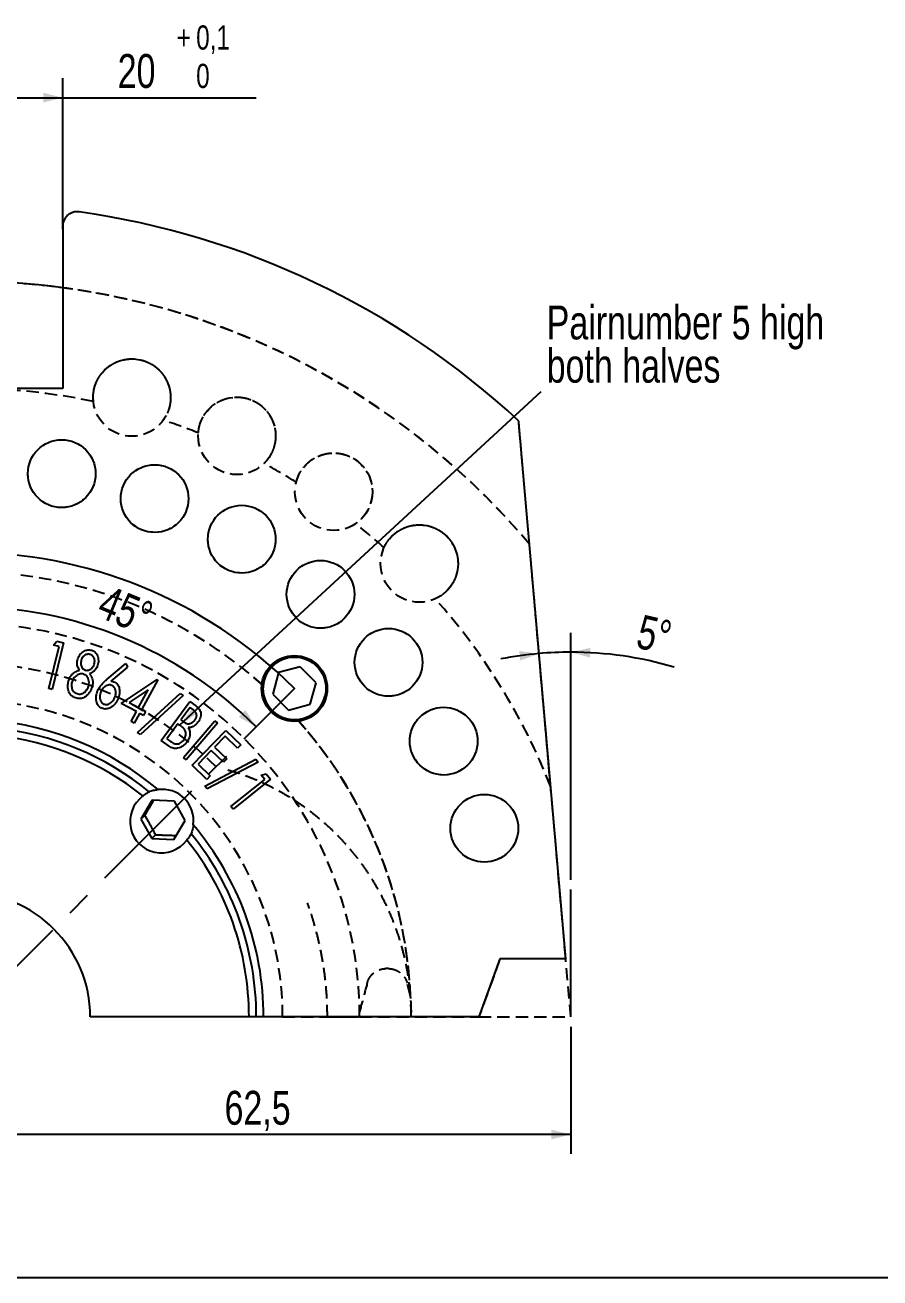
# Model space of a CAD drawing. Header units: millimetres. Extents: x 8 to 871, y 8 to 585.
# Drawn here: x 123.5 to 211.8, y 8 to 137.4 of the extents above; entities that cross this region are included whole.
import ezdxf

# ---------------------------------------------------------------- set-up
doc = ezdxf.new("R2010")
doc.units = ezdxf.units.MM
doc.header["$PDSIZE"] = -1
doc.linetypes.add('CENTERX2', pattern=[20.32, 12.7, -2.54, 2.54, -2.54])
doc.linetypes.add('HIDDEN', pattern=[1.905, 1.27, -0.635])
for name, color, linetype in [('CENTERLINE', 4, 'CENTERX2'), ('DETAIL', 3, 'Continuous'), ('DIMENSIONS', 2, 'Continuous'), ('HIDDEN', 3, 'HIDDEN'), ('TEXT', 2, 'Continuous')]:
    doc.layers.add(name, color=color, linetype=linetype)
doc.layers.add('OUTLINE', color=7, linetype='Continuous', lineweight=25)
doc.styles.add('SLDTEXTSTYLE0', font='TXT', dxfattribs={"width": 0.75})
doc.dimstyles.new('SLDDIMSTYLE18', dxfattribs={"dimtxt": 0.18, "dimasz": 2, "dimexe": 0, "dimexo": 0.0625, "dimgap": 0, "dimtad": 0, "dimtih": 1, "dimtoh": 1, "dimdec": 0, "dimrnd": 1e-09, "dimzin": 0, "dimdsep": 46, "dimtxsty": 'Standard', "dimsah": 1, "dimcen": 0.09, "dimadec": 0, "dimazin": 0, "dimtfac": 2, "dimtdec": 0, "dimtofl": 0, "dimtmove": 0, "dimatfit": 3, "dimfxl": 0, "dimfrac": 2, "dimtolj": 1, "dimtzin": 0, "dimarcsym": 0})
doc.dimstyles.new('SLDDIMSTYLE2', dxfattribs={"dimtxt": 3.5, "dimasz": 2, "dimexe": 0, "dimexo": 0.0625, "dimgap": 0.875, "dimtad": 1, "dimrnd": 1e-09, "dimzin": 12, "dimdsep": 46, "dimtxsty": 'SLDTEXTSTYLE0', "dimsah": 1, "dimcen": 0.09, "dimadec": 0, "dimazin": 3, "dimtfac": 1, "dimtofl": 0, "dimtmove": 0, "dimatfit": 3, "dimfxl": 0, "dimfrac": 2, "dimtolj": 1, "dimtzin": 12, "dimarcsym": 0})
doc.dimstyles.new('SLDDIMSTYLE26', dxfattribs={"dimtxt": 3.5, "dimasz": 2, "dimexe": 0, "dimexo": 0.0625, "dimgap": 0.875, "dimtad": 1, "dimrnd": 1e-09, "dimzin": 12, "dimdsep": 46, "dimtxsty": 'SLDTEXTSTYLE0', "dimsah": 1, "dimcen": 0.09, "dimadec": 0, "dimazin": 3, "dimtol": 1, "dimtp": 0.1, "dimtfac": 1, "dimtdec": 1, "dimtofl": 0, "dimtmove": 0, "dimatfit": 3, "dimfxl": 0, "dimfrac": 2, "dimtolj": 1, "dimarcsym": 0})
doc.dimstyles.new('SLDDIMSTYLE8', dxfattribs={"dimtxt": 3.5, "dimasz": 2, "dimexe": 0, "dimexo": 0.0625, "dimgap": 0.875, "dimtad": 1, "dimdec": 4, "dimzin": 12, "dimdsep": 46, "dimtxsty": 'SLDTEXTSTYLE0', "dimsah": 1, "dimcen": 0.09, "dimazin": 3, "dimtfac": 1, "dimtofl": 0, "dimtmove": 0, "dimatfit": 3, "dimfxl": 0, "dimfrac": 2, "dimtolj": 1, "dimtzin": 12, "dimarcsym": 0})

# ---------------------------------------------------------------- blocks, each defined once
blk = doc.blocks.new('_D_68')
at = {"layer": 'DIMENSIONS'}
blk.add_arc((117.36, 34.96), 42.4, 45, 90, dxfattribs=at)
for points in [[(117.36, 77.36), (119.35, 76.81), (119.37, 77.81)], [(147.34, 64.94), (146.24, 66.68), (145.55, 65.96)]]:
    blk.add_solid(points, dxfattribs=at)
at = {"layer": 'DIMENSIONS', "insert": (132.06, 79.65), "char_height": 3.5, "attachment_point": 1, "rotation": 337.5, "style": 'SLDTEXTSTYLE0'}
blk.add_mtext('45°', dxfattribs=at)
blk = doc.blocks.new('_D_70')
at = {"layer": 'DIMENSIONS'}
for p, q in [((117.36, 33.96), (117.36, 20.82)), ((179.86, 33.96), (179.86, 20.82)), ((179.86, 22.82), (117.36, 22.82))]:
    blk.add_line(p, q, dxfattribs=at)
for points in [[(117.36, 22.82), (119.36, 22.32), (119.36, 23.32)], [(179.86, 22.82), (177.86, 23.32), (177.86, 22.32)]]:
    blk.add_solid(points, dxfattribs=at)
at = {"layer": 'DIMENSIONS', "insert": (144.08, 27.33), "char_height": 3.5, "attachment_point": 1, "style": 'SLDTEXTSTYLE0'}
blk.add_mtext('62,5', dxfattribs=at)
blk = doc.blocks.new('_D_71')
at = {"layer": 'DIMENSIONS'}
blk.add_line((179.86, 49.13), (179.86, 74.65), dxfattribs=at)
for start, end in [(95, 101.0735), (90, 95), (73.5276, 90)]:
    blk.add_arc((179.86, 34.96), 37.69, start, end, dxfattribs=at)
for points in [[(176.57, 72.5), (174.53, 72.77), (174.64, 71.78)], [(179.86, 72.65), (181.85, 72.09), (181.87, 73.09)]]:
    blk.add_solid(points, dxfattribs=at)
at = {"layer": 'DIMENSIONS', "insert": (187.25, 76.57), "char_height": 3.5, "attachment_point": 1, "rotation": 346.9086, "style": 'SLDTEXTSTYLE0'}
blk.add_mtext('5°', dxfattribs=at)
blk = doc.blocks.new('_D_72')
at = {"layer": 'DIMENSIONS'}
for p, q in [((107.36, 116.34), (107.36, 131.94)), ((127.36, 116.34), (127.36, 131.94)), ((107.36, 129.94), (127.36, 129.94)), ((127.36, 129.94), (147.35, 129.94))]:
    blk.add_line(p, q, dxfattribs=at)
for points in [[(107.36, 129.94), (109.36, 129.44), (109.36, 130.44)], [(127.36, 129.94), (125.36, 130.44), (125.36, 129.44)]]:
    blk.add_solid(points, dxfattribs=at)
at = {"layer": 'DIMENSIONS', "attachment_point": 1, "style": 'SLDTEXTSTYLE0'}
for s, insert, char_height in [('0,1', (141.15, 137.41), 2.5), ('+', (139.13, 137.41), 2.5), ('20', (133.04, 134.45), 3.5), ('0', (141.15, 133.44), 2.5)]:
    blk.add_mtext(s, dxfattribs=dict(at, insert=insert, char_height=char_height))
blk = doc.blocks.new('SW_NOTE_0_14')
at = {"layer": 'TEXT', "color": 0, "char_height": 3.5, "attachment_point": 1, "style": 'SLDTEXTSTYLE0'}
for s, insert in [('Pairnumber 5 high', (0.56, 8.9)), ('both halves', (0.56, 4.43))]:
    blk.add_mtext(s, dxfattribs=dict(at, insert=insert))

msp = doc.modelspace()

# ---------------------------------------------------------------- linework, layer by layer
at = {"color": 7, "linetype": 'Continuous', "lineweight": 0}
msp.add_point((151.30031, 68.90222), dxfattribs=at)
at = {"layer": 'CENTERLINE'}
msp.add_line((117.35918, 34.96109), (151.30031, 68.90222), dxfattribs=at)
at = {"layer": 'DETAIL'}
msp.add_arc((151.30031, 68.90222), 3.25, 75, 345, dxfattribs=at)
msp.add_arc((151.30031, 68.90222), 3.25, 75, 345, dxfattribs=at)
at = {"layer": 'HIDDEN'}
for p, q in [((179.33425, 40.96109), (176.06286, 78.35323)), ((172.543, 40.96109), (170.35918, 34.96109)), ((179.33425, 40.96109), (172.543, 40.96109)), ((179.85918, 34.96109), (179.33425, 40.96109)), ((161.00978, 39.96109), (160.75858, 39.96109)), ((163.30908, 37.10739), (162.94163, 38.47873)), ((150.08418, 34.96109), (157.88418, 34.96109)), ((154.70918, 34.96109), (158.0304, 34.96109)), ((158.0304, 34.96109), (170.35918, 34.96109)), ((170.35918, 34.96109), (179.85918, 34.96109))]:
    msp.add_line(p, q, dxfattribs=at)
for centre, radius in [((134.50594, 98.95368), 4), ((145.35764, 95.00398), 4), ((127.25713, 91.09513), 3.5), ((155.35862, 89.22991), 4), ((136.85433, 88.52357), 3.5), ((145.85918, 84.32454), 3.5), ((164.20501, 81.80691), 4), ((153.99808, 78.62562), 3.5), ((161.02372, 71.59998), 3.5), ((151.30031, 68.90222), 3.25), ((166.72263, 63.46109), 3.5), ((170.92166, 54.45624), 3.5)]:
    msp.add_circle(centre, radius, dxfattribs=at)
for radius, start, end in [(76, 39.9913068, 140.0086932), (76, 67.3725973, 112.6274027), (76, 67.3725973, 112.6274027), (76, 39.9913068, 82.4391568), (64.95, 78.3046094, 101.6953906), (64.95, 68.3046094, 71.6953906), (64.95, 58.3046094, 61.6953906), (64.95, 48.3046094, 51.6953906), (46, 48.1240038, 86.8759962), (46, 48.1240038, 86.8759962), (64.95, 21.5408666, 41.6953906), (40.67122, 0, 180), (36.55, 45, 135), (36.55, 45, 135), (32.725, 0, 180), (46, 2.6743156, 41.8759962), (46, 0, 41.8759962)]:
    msp.add_arc((117.35918, 34.96109), radius, start, end, dxfattribs=at)
for points, knots in [([(130.5251, 98.56267), (130.51507, 98.72088), (130.49497, 99.03787), (130.53578, 99.50658), (130.6266, 99.96619), (130.77198, 100.41366), (130.97121, 100.84627), (131.22569, 101.26008), (131.53579, 101.6486), (131.87727, 101.98075), (132.23842, 102.25787), (132.60772, 102.4836), (132.98566, 102.6612), (133.363, 102.7927), (133.73039, 102.88376), (134.0949, 102.93817), (134.45015, 102.95773), (134.79022, 102.94814), (135.13334, 102.90943), (135.47484, 102.83937), (135.80985, 102.74012), (136.17817, 102.59567), (136.56609, 102.39299), (136.96787, 102.11895), (137.33064, 101.7994), (137.65284, 101.43837), (137.92204, 101.05175), (138.13889, 100.64725), (138.30414, 100.23361), (138.41989, 99.81541), (138.48879, 99.39582), (138.5129, 98.98005), (138.49225, 98.52165), (138.40998, 98.02607), (138.24627, 97.5035), (138.03021, 97.03328), (137.84265, 96.75176), (137.75795, 96.62464)], [0, 0, 0, 0, 0.034415761, 0.068955026, 0.103499609, 0.137922404, 0.17254142, 0.20731221, 0.242043525, 0.276608017, 0.304024458, 0.331497684, 0.35888016, 0.380537608, 0.402246981, 0.42387896, 0.441979723, 0.46013098, 0.478219618, 0.496371491, 0.514589062, 0.532742601, 0.558431529, 0.584135647, 0.612132017, 0.640148734, 0.669232862, 0.698425703, 0.727552393, 0.757075212, 0.786702799, 0.816352879, 0.845906701, 0.886183689, 0.926558444, 0.966837339, 1, 1, 1, 1]), ([(141.36938, 95.31018), (141.38697, 95.46773), (141.42223, 95.78339), (141.54381, 96.2379), (141.71306, 96.67475), (141.93393, 97.09019), (142.20525, 97.48162), (142.52772, 97.84496), (142.90058, 98.17372), (143.29455, 98.44153), (143.69833, 98.65172), (144.10123, 98.8099), (144.50425, 98.91917), (144.8987, 98.98315), (145.27632, 99.00904), (145.64474, 98.99931), (145.998, 98.95689), (146.33123, 98.88841), (146.66242, 98.79069), (146.98656, 98.6624), (147.29925, 98.50649), (147.63689, 98.30027), (147.98372, 98.03331), (148.3318, 97.69365), (148.63358, 97.31597), (148.88819, 96.90448), (149.08617, 96.47699), (149.22948, 96.04097), (149.32039, 95.60492), (149.36176, 95.17297), (149.35676, 94.7478), (149.3083, 94.33415), (149.20837, 93.88631), (149.0413, 93.41253), (148.78932, 92.92633), (148.49489, 92.50077), (148.26129, 92.2561), (148.15581, 92.14562)], [0, 0, 0, 0, 0.03441578, 0.068955247, 0.103499589, 0.137922678, 0.172541427, 0.207312429, 0.242043614, 0.276607934, 0.304024436, 0.331497579, 0.358880238, 0.380537642, 0.40224705, 0.423879074, 0.441979814, 0.460131002, 0.47821957, 0.496371538, 0.514588988, 0.532742609, 0.558431524, 0.584135866, 0.612132255, 0.640148589, 0.669232899, 0.698425653, 0.727552239, 0.757075237, 0.786702815, 0.816352827, 0.845906555, 0.886183714, 0.92655845, 0.966837367, 1, 1, 1, 1]), ([(151.48412, 90.22402), (151.52881, 90.37612), (151.61834, 90.68086), (151.81699, 91.10735), (152.05954, 91.50817), (152.34918, 91.87895), (152.68436, 92.21732), (153.06502, 92.51914), (153.48931, 92.77816), (153.9238, 92.97349), (154.35794, 93.11038), (154.78218, 93.19619), (155.19806, 93.23381), (155.59762, 93.22833), (155.97401, 93.18824), (156.33514, 93.1147), (156.67566, 93.01157), (156.99194, 92.88626), (157.30113, 92.73251), (157.59808, 92.5499), (157.87893, 92.34205), (158.17564, 92.08034), (158.47084, 91.7572), (158.75466, 91.36227), (158.98626, 90.93791), (159.16555, 90.48847), (159.28629, 90.03309), (159.35171, 89.57881), (159.36552, 89.1336), (159.33125, 88.70103), (159.25249, 88.28318), (159.13295, 87.88423), (158.95676, 87.46055), (158.70996, 87.02298), (158.37738, 86.58792), (158.01353, 86.21996), (157.74099, 86.01957), (157.61793, 85.92908)], [0, 0, 0, 0, 0.034415805, 0.068955153, 0.10349966, 0.137922649, 0.172541481, 0.207312404, 0.242043524, 0.276607924, 0.304024532, 0.331497585, 0.35888017, 0.380537627, 0.402246989, 0.423878995, 0.441979686, 0.46013107, 0.478219644, 0.496371559, 0.514589013, 0.532742626, 0.558431495, 0.58413577, 0.612132189, 0.640148572, 0.669232836, 0.698425642, 0.727552311, 0.757075299, 0.786702848, 0.816352866, 0.845906584, 0.886183667, 0.926558433, 0.96683732, 1, 1, 1, 1]), ([(160.56199, 83.45872), (160.63241, 83.60075), (160.7735, 83.88532), (161.0432, 84.27083), (161.35166, 84.62344), (161.70129, 84.93829), (162.09013, 85.21332), (162.51742, 85.44445), (162.98024, 85.62586), (163.44205, 85.74277), (163.89337, 85.80219), (164.32606, 85.81302), (164.74216, 85.77787), (165.1347, 85.70308), (165.4984, 85.59825), (165.84128, 85.46311), (166.15872, 85.30242), (166.44843, 85.12409), (166.72622, 84.91899), (166.98695, 84.68758), (167.22745, 84.43412), (167.4742, 84.12487), (167.7088, 83.75538), (167.91974, 83.31716), (168.07413, 82.85903), (168.17265, 82.38528), (168.21247, 81.91586), (168.19801, 81.45712), (168.1343, 81.01628), (168.02545, 80.59622), (167.87532, 80.1984), (167.68832, 79.82627), (167.44124, 79.43962), (167.1222, 79.05156), (166.71913, 78.68086), (166.29691, 78.38167), (165.99372, 78.23164), (165.85681, 78.1639)], [0, 0, 0, 0, 0.034415913, 0.068955261, 0.103499599, 0.137922604, 0.172541459, 0.207312288, 0.242043594, 0.276608021, 0.304024556, 0.331497614, 0.358880202, 0.380537692, 0.402247002, 0.423879006, 0.441979628, 0.460130983, 0.478219748, 0.496371526, 0.514588879, 0.532742536, 0.558431517, 0.584135743, 0.61213214, 0.64014873, 0.669232877, 0.69842569, 0.727552247, 0.757075274, 0.786702837, 0.816352841, 0.845906565, 0.886183675, 0.92655845, 0.966837259, 1, 1, 1, 1]), ([(177.77281, 58.80844), (177.7228, 59.38009), (177.62278, 60.52338), (177.47391, 62.22494), (177.32591, 63.91663), (177.1649, 65.75683), (176.99134, 67.74073), (176.80561, 69.86357), (176.62157, 71.96718), (176.41843, 74.2891), (176.19687, 76.8215), (175.95736, 79.55904), (175.79989, 81.35905), (175.72115, 82.25901)], [0, 0, 0, 0, 0.069771216, 0.139542962, 0.209436785, 0.27933101, 0.369131287, 0.458952997, 0.548779606, 0.638586757, 0.759050107, 0.879530593, 1, 1, 1, 1]), ([(148.06513, 69.21229), (147.98023, 69.28805), (147.81016, 69.43981), (147.58639, 69.63583), (147.3894, 69.80654), (147.22542, 69.94711), (147.09525, 70.05775), (147.00104, 70.13724), (146.94565, 70.18388), (146.92839, 70.19836), (146.94947, 70.1806), (147.00995, 70.1298), (147.10722, 70.04761), (147.24, 69.93464), (147.40741, 69.79103), (147.60616, 69.6186), (147.8251, 69.42658), (147.98755, 69.28155), (148.06513, 69.21229)], [0, 0, 0, 0, 0.062902299, 0.126004401, 0.188905751, 0.251813886, 0.314921539, 0.377828461, 0.440606011, 0.503585392, 0.566362723, 0.628970682, 0.691777958, 0.754387649, 0.817085007, 0.879981814, 0.942680514, 1, 1, 1, 1]), ([(151.61038, 65.66704), (151.49257, 65.65956), (151.25661, 65.64456), (150.89929, 65.67117), (150.54424, 65.73419), (150.19572, 65.83887), (149.85856, 65.98224), (149.54256, 66.16044), (149.25241, 66.37088), (148.99009, 66.60775), (148.75718, 66.86844), (148.55689, 67.1493), (148.3891, 67.44492), (148.25259, 67.75633), (148.15001, 68.08022), (148.08224, 68.41227), (148.04173, 68.79194), (148.05652, 69.05756), (148.06513, 69.21229)], [0, 0, 0, 0, 0.063275729, 0.126735529, 0.189990701, 0.253456791, 0.31713611, 0.380583359, 0.441178734, 0.501978746, 0.562571152, 0.621159697, 0.679933957, 0.738532904, 0.797971862, 0.857588577, 0.91704347, 1, 1, 1, 1]), ([(148.06513, 69.21229), (148.05765, 69.09448), (148.04265, 68.85852), (148.06926, 68.5012), (148.13228, 68.14615), (148.23696, 67.79763), (148.38033, 67.46048), (148.55854, 67.14447), (148.76897, 66.85431), (149.00584, 66.592), (149.26654, 66.35908), (149.54739, 66.1588), (149.84301, 65.991), (150.15442, 65.8545), (150.47831, 65.75192), (150.81036, 65.68415), (151.19003, 65.64364), (151.45565, 65.65843), (151.61038, 65.66704)], [0, 0, 0, 0, 0.063275163, 0.126735329, 0.18999054, 0.253455973, 0.317135639, 0.380583347, 0.441177866, 0.501978845, 0.562571316, 0.621159896, 0.679934191, 0.738533046, 0.797971438, 0.857588538, 0.917043768, 1, 1, 1, 1]), ([(151.61038, 65.66704), (151.68614, 65.58214), (151.83791, 65.41207), (152.03393, 65.1883), (152.20463, 64.99131), (152.3452, 64.82733), (152.45584, 64.69716), (152.53533, 64.60295), (152.58198, 64.54755), (152.59645, 64.5303), (152.5787, 64.55138), (152.52789, 64.61186), (152.44571, 64.70913), (152.33272, 64.84191), (152.18912, 65.00932), (152.0167, 65.20807), (151.82467, 65.42702), (151.67964, 65.58946), (151.61038, 65.66704)], [0, 0, 0, 0, 0.0629014656, 0.1260035761, 0.1889059009, 0.2518131297, 0.3149217559, 0.3778276304, 0.4406062495, 0.5035845884, 0.5663619284, 0.6289709221, 0.691778207, 0.7543870003, 0.8170852067, 0.8799820222, 0.9426799584, 1, 1, 1, 1]), ([(144.42475, 60.4932), (144.7866, 60.3855), (145.51067, 60.16997), (146.57841, 59.78411), (147.62989, 59.35384), (148.67303, 58.87024), (149.70543, 58.33323), (150.72444, 57.74213), (151.71633, 57.10453), (152.74859, 56.37259), (153.81122, 55.53398), (154.89255, 54.57848), (155.92265, 53.56289), (156.897, 52.49196), (157.81124, 51.37054), (158.664, 50.1987), (159.45245, 48.97859), (160.17575, 47.71369), (160.77982, 46.50991), (161.28004, 45.37974), (161.69215, 44.33239), (162.06038, 43.26844), (162.41607, 42.08326), (162.74094, 40.77253), (163.01602, 39.33474), (163.21223, 37.88292), (163.33598, 36.42349), (163.35146, 35.44819), (163.35918, 34.96109)], [0, 0, 0, 0, 0.033575165, 0.067184148, 0.100793562, 0.134369226, 0.169076097, 0.203819378, 0.238563032, 0.273270323, 0.315538351, 0.357934121, 0.400395898, 0.442858879, 0.485257587, 0.527527549, 0.570103458, 0.612711699, 0.655287841, 0.688123475, 0.720988433, 0.75385346, 0.786689219, 0.829287478, 0.871981307, 0.914707473, 0.95740153, 1, 1, 1, 1]), ([(154.70918, 34.96109), (154.70198, 35.49758), (154.68758, 36.57086), (154.57164, 38.17718), (154.38582, 39.78727), (154.12137, 41.3974), (153.77989, 43.00387), (153.40456, 44.42975), (153.02458, 45.67987), (152.77392, 46.39649), (152.64853, 46.75499)], [0, 0, 0, 0, 0.133759248, 0.267590273, 0.401349503, 0.537778616, 0.674283874, 0.810712986, 0.90530577, 1, 1, 1, 1]), ([(158.82673, 38.47873), (158.86087, 38.5848), (158.92916, 38.79699), (159.09397, 39.08501), (159.29838, 39.34038), (159.54278, 39.56057), (159.82198, 39.73858), (160.12517, 39.86696), (160.43998, 39.94619), (160.65238, 39.95612), (160.75858, 39.96109)], [0, 0, 0, 0, 0.123481755, 0.24699889, 0.370239061, 0.493513391, 0.6225603, 0.751630918, 0.875812977, 1, 1, 1, 1]), ([(161.00978, 39.96109), (161.12675, 39.95505), (161.36067, 39.94298), (161.70335, 39.84767), (162.02684, 39.69532), (162.3181, 39.48796), (162.56682, 39.23231), (162.74567, 38.96883), (162.86928, 38.71427), (162.91752, 38.55724), (162.94163, 38.47873)], [0, 0, 0, 0, 0.137794271, 0.275567706, 0.41363969, 0.55166988, 0.68454768, 0.817384547, 0.908695507, 1, 1, 1, 1]), ([(158.82673, 38.47873), (158.66984, 37.89321), (158.35603, 36.72206), (158.04148, 35.54812), (157.88418, 34.96109)], [0, 0, 0, 0, 0.499948145, 1, 1, 1, 1]), ([(163.35918, 34.96109), (163.35869, 35.11876), (163.35771, 35.4341), (163.35028, 35.89755), (163.3395, 36.32852), (163.32813, 36.65822), (163.31909, 36.88312), (163.31312, 37.02021), (163.30955, 37.09754), (163.3092, 37.10482), (163.30908, 37.10739)], [0, 0, 0, 0, 0.185060706, 0.370134166, 0.554947069, 0.718404967, 0.801234547, 0.883685506, 0.958996517, 1, 1, 1, 1])]:
    msp.add_open_spline(points, degree=3, knots=knots, dxfattribs=at)
at = {"layer": 'OUTLINE'}
for p, q in [((127.35918, 115.34143), (127.35918, 99.91109)), ((127.35918, 99.91109), (107.35918, 99.91109)), ((179.33425, 40.96109), (174.86877, 92.00185)), ((126.4198, 73.38164), (126.75033, 73.80332)), ((126.75033, 73.80332), (127.45546, 73.63104)), ((125.921, 68.88345), (126.9837, 73.24442)), ((127.45546, 73.63104), (126.27757, 68.79631)), ((126.9837, 73.24442), (126.4198, 73.38164)), ((131.94893, 69.86008), (133.87301, 71.47667)), ((133.87301, 71.47667), (134.04228, 71.11108)), ((134.04228, 71.11108), (132.31652, 69.64373)), ((149.66732, 70.53521), (149.0696, 68.3045)), ((151.89803, 71.13293), (149.66732, 70.53521)), ((153.53102, 69.49993), (151.89803, 71.13293)), ((126.27757, 68.79631), (125.921, 68.88345)), ((133.41163, 67.35172), (137.10954, 69.83269)), ((136.18707, 68.74896), (134.23795, 67.44687)), ((135.20049, 66.92604), (136.18707, 68.74896)), ((137.17565, 69.79763), (135.52701, 66.74976)), ((137.10954, 69.83269), (137.17565, 69.79763)), ((152.9333, 67.26922), (153.53102, 69.49993)), ((134.97413, 66.50637), (133.41163, 67.35172)), ((134.23795, 67.44687), (135.20049, 66.92604)), ((135.06989, 64.35629), (139.47794, 68.39075)), ((139.80647, 68.18041), (135.39541, 64.14796)), ((137.54418, 63.53818), (140.50892, 67.54359)), ((139.47794, 68.39075), (139.80647, 68.18041)), ((140.50892, 67.54359), (141.09887, 67.10689)), ((149.0696, 68.3045), (150.70259, 66.67151)), ((134.42425, 65.48974), (134.97413, 66.50637)), ((135.30065, 66.33008), (134.75077, 65.31346)), ((135.69628, 66.11574), (135.30065, 66.33008)), ((135.52701, 66.74976), (135.92265, 66.53541)), ((135.92265, 66.53541), (135.69628, 66.11574)), ((140.51093, 66.93562), (139.56141, 65.65257)), ((140.85748, 66.67921), (140.51093, 66.93562)), ((150.70259, 66.67151), (152.9333, 67.26922)), ((134.75077, 65.31346), (134.42425, 65.48974)), ((139.26393, 65.24992), (138.12711, 63.71447)), ((139.4332, 65.12472), (139.26393, 65.24992)), ((139.56141, 65.65257), (139.73268, 65.52536)), ((139.83041, 61.78492), (143.07761, 65.55996)), ((143.35806, 65.31858), (140.11086, 61.54353)), ((143.07761, 65.55996), (143.35806, 65.31858)), ((135.39541, 64.14796), (135.06989, 64.35629)), ((138.3655, 62.93021), (137.54418, 63.53818)), ((138.12711, 63.71447), (138.49771, 63.44003)), ((140.73627, 60.98223), (144.21684, 64.57397)), ((144.14072, 63.95999), (143.05298, 62.83719)), ((145.40374, 62.73603), (144.14072, 63.95999)), ((144.21684, 64.57397), (145.74729, 63.0906)), ((142.71143, 62.48563), (141.34625, 61.07638)), ((143.96343, 61.27269), (142.71143, 62.48563)), ((143.05298, 62.83719), (144.30498, 61.62425)), ((145.74729, 63.0906), (145.40374, 62.73603)), ((140.11086, 61.54353), (139.83041, 61.78492)), ((142.2557, 59.50987), (140.73627, 60.98223)), ((141.34625, 61.07638), (142.59825, 59.86344)), ((142.03851, 58.81396), (147.30093, 61.5864)), ((147.56436, 61.30194), (142.29893, 58.53151)), ((144.30498, 61.62425), (143.96343, 61.27269)), ((147.30093, 61.5864), (147.56436, 61.30194)), ((142.59825, 59.86344), (142.2557, 59.50987)), ((147.86984, 59.96156), (148.38667, 60.09077)), ((148.23443, 59.50583), (147.86984, 59.96156)), ((148.38667, 60.09077), (148.8424, 59.52086)), ((142.29893, 58.53151), (142.03851, 58.81396)), ((144.74585, 56.72038), (148.23443, 59.50583)), ((148.8424, 59.52086), (144.97521, 56.43292)), ((136.61285, 57.34937), (135.442, 55.40536)), ((138.90093, 57.27598), (136.61285, 57.34937)), ((140.01815, 55.2586), (138.90093, 57.27598)), ((135.83074, 55.7941), (135.442, 55.40536)), ((144.97521, 56.43292), (144.74585, 56.72038)), ((135.442, 55.40536), (136.55922, 53.38798)), ((138.8473, 53.3146), (140.01815, 55.2586)), ((136.94796, 53.77672), (136.55922, 53.38798)), ((136.55922, 53.38798), (138.8473, 53.3146)), ((179.85918, 34.96109), (179.85918, 48.13291)), ((172.543, 40.96109), (170.35918, 34.96109)), ((179.33425, 40.96109), (172.543, 40.96109)), ((131.00918, 34.96109), (130.20918, 34.96109)), ((146.60918, 34.96109), (131.00918, 34.96109)), ((147.35918, 34.96109), (146.60918, 34.96109)), ((148.10918, 34.96109), (147.35918, 34.96109)), ((170.35918, 34.96109), (148.10918, 34.96109)), ((832, 8), (8, 8))]:
    msp.add_line(p, q, dxfattribs=at)
for centre, radius in [((127.25713, 91.09513), 3.5), ((136.85433, 88.52357), 3.5), ((145.85918, 84.32454), 3.5), ((153.99808, 78.62562), 3.5), ((161.02372, 71.59998), 3.5), ((151.30031, 68.90222), 3.4), ((151.30031, 68.90222), 3.25), ((166.72263, 63.46109), 3.5), ((170.92166, 54.45624), 3.5)]:
    msp.add_circle(centre, radius, dxfattribs=at)
for radius, start, end in [(84, 47.1648716, 81.9872223), (76, 82.4391568, 97.5608432), (48, 45, 135), (30.75, 49.8013814, 85.1986186), (30, 50.8805451, 84.1194549), (29.25, 51.3194695, 83.6805305), (30.75, 0, 40.1986186), (29.25, 0, 38.6805305), (30, 0, 39.1194549), (12.85, 0, 180)]:
    msp.add_arc((117.35918, 34.96109), radius, start, end, dxfattribs=at)
for start_param, end_param in [(2.22759912, 4.055586187), (4.575523556, 7.990847058)]:
    msp.add_ellipse((137.59696, 55.19887), major_axis=(-2.34111, -2.34111), ratio=0.981627183, start_param=start_param, end_param=end_param, dxfattribs=at)
for points, knots in [([(129.06827, 118.141), (129.06617, 118.14129), (129.00179, 118.15032), (128.87378, 118.15952), (128.68212, 118.14935), (128.48924, 118.11385), (128.25986, 118.03925), (128.04932, 117.92743), (127.86379, 117.7827), (127.71543, 117.63481), (127.56697, 117.43522), (127.44874, 117.18822), (127.37379, 116.92512), (127.3641, 116.74634), (127.35918, 116.65564)], [0, 0, 0, 0, 0.0029143418, 0.0893170355, 0.1757163089, 0.2641803412, 0.3526376715, 0.4932037723, 0.5653168012, 0.6374119152, 0.7372589111, 0.8396309708, 0.9186364357, 1, 1, 1, 1]), ([(127.35918, 116.65564), (127.35918, 116.52221), (127.35918, 116.2525), (127.35918, 115.80878), (127.35918, 115.50106), (127.35918, 115.34143)], [0, 0, 0, 0, 0.320290331, 0.647389755, 1, 1, 1, 1]), ([(174.86877, 92.00185), (174.85583, 92.14965), (174.82997, 92.44525), (174.79111, 92.8895), (174.75233, 93.33265), (174.71605, 93.74728), (174.68261, 94.12969), (174.65177, 94.48198), (174.62167, 94.82615), (174.58857, 95.20442), (174.56012, 95.52967), (174.53654, 95.79926), (174.51752, 96.01652), (174.49854, 96.23355), (174.4826, 96.4158), (174.47205, 96.53632), (174.47071, 96.55161), (174.47003, 96.5594)], [0, 0, 0, 0, 0.073924403, 0.147845621, 0.223031389, 0.298209836, 0.360509861, 0.422802143, 0.486405284, 0.549995753, 0.639900319, 0.685928045, 0.731944532, 0.799448743, 0.868664116, 0.93316695, 1, 1, 1, 1]), ([(128.9231, 71.97317), (128.95555, 72.05474), (129.02047, 72.21793), (129.17351, 72.43367), (129.35347, 72.6263), (129.55641, 72.76541), (129.76433, 72.85442), (129.96668, 72.89969), (130.17558, 72.90303), (130.30882, 72.86672), (130.37542, 72.84857)], [0, 0, 0, 0, 0.1399803319, 0.2800145734, 0.4200452237, 0.5599995849, 0.6699918614, 0.7800036661, 0.8900220353, 1, 1, 1, 1]), ([(130.37542, 72.84857), (130.45551, 72.81359), (130.61571, 72.74361), (130.8029, 72.55515), (130.93897, 72.33106), (131.01981, 72.07651), (131.04948, 71.80818), (131.03506, 71.53339), (130.98526, 71.35782), (130.96036, 71.27004)], [0, 0, 0, 0, 0.1398253851, 0.2796997553, 0.419685347, 0.5597248817, 0.7064809454, 0.8532638184, 1, 1, 1, 1]), ([(129.09437, 70.78727), (129.05107, 70.85186), (128.96446, 70.98103), (128.88236, 71.2013), (128.84321, 71.44549), (128.84762, 71.70864), (128.89794, 71.88499), (128.9231, 71.97317)], [0, 0, 0, 0, 0.186697383, 0.373412759, 0.560110128, 0.780046309, 1, 1, 1, 1]), ([(129.27666, 71.85097), (129.25678, 71.77627), (129.21699, 71.62678), (129.23036, 71.39261), (129.29194, 71.18578), (129.3834, 71.00956), (129.5088, 70.87235), (129.62047, 70.82364), (129.6763, 70.79929)], [0, 0, 0, 0, 0.186700315, 0.373587889, 0.560356624, 0.707046668, 0.853527009, 1, 1, 1, 1]), ([(130.20415, 72.39685), (130.15003, 72.41184), (130.04185, 72.44183), (129.87175, 72.42838), (129.71262, 72.37248), (129.56751, 72.28101), (129.44263, 72.16005), (129.3401, 72.01537), (129.29781, 71.90576), (129.27666, 71.85097)], [0, 0, 0, 0, 0.1399303485, 0.2797423368, 0.4195257354, 0.5596275017, 0.7063361138, 0.8532041799, 1, 1, 1, 1]), ([(129.6763, 70.79929), (129.73267, 70.78602), (129.84543, 70.75947), (130.01865, 70.7901), (130.17892, 70.85594), (130.3459, 70.97729), (130.50512, 71.15929), (130.57758, 71.32528), (130.6138, 71.40827)], [0, 0, 0, 0, 0.139930482, 0.279926365, 0.420014037, 0.560145895, 0.780098213, 1, 1, 1, 1]), ([(130.96036, 71.27004), (130.93327, 71.19843), (130.87909, 71.05522), (130.75462, 70.86064), (130.58871, 70.68209), (130.37638, 70.53269), (130.20681, 70.47071), (130.12202, 70.43972)], [0, 0, 0, 0, 0.186754832, 0.373472491, 0.560154764, 0.780049785, 1, 1, 1, 1]), ([(130.6138, 71.40827), (130.63307, 71.48057), (130.67161, 71.6252), (130.65842, 71.85056), (130.60905, 72.05417), (130.50443, 72.21749), (130.36803, 72.33257), (130.25881, 72.37541), (130.20415, 72.39685)], [0, 0, 0, 0, 0.186783454, 0.373640892, 0.560334907, 0.706820724, 0.853295273, 1, 1, 1, 1]), ([(127.9846, 69.75061), (128.02004, 69.84317), (128.09092, 70.02826), (128.25625, 70.27689), (128.44685, 70.47835), (128.65938, 70.62017), (128.8707, 70.72063), (129.01982, 70.76506), (129.09437, 70.78727)], [0, 0, 0, 0, 0.1866880722, 0.3732995925, 0.5598475807, 0.7065209671, 0.8532601371, 1, 1, 1, 1]), ([(129.53808, 70.37361), (129.46635, 70.39207), (129.32292, 70.42899), (129.09902, 70.40139), (128.89353, 70.31612), (128.70852, 70.1867), (128.54603, 70.02528), (128.4157, 69.83146), (128.35934, 69.68742), (128.33115, 69.6154)], [0, 0, 0, 0, 0.13986942, 0.279663481, 0.419620259, 0.559716142, 0.706450936, 0.853200984, 1, 1, 1, 1]), ([(130.01384, 69.09556), (130.03864, 69.1863), (130.08823, 69.36772), (130.07854, 69.65252), (130.00975, 69.9062), (129.89765, 70.12096), (129.74157, 70.2845), (129.60591, 70.34391), (129.53808, 70.37361)], [0, 0, 0, 0, 0.186764857, 0.373452406, 0.560205544, 0.706954787, 0.853492981, 1, 1, 1, 1]), ([(130.12202, 70.43972), (130.17779, 70.36142), (130.28934, 70.20482), (130.40888, 69.94028), (130.46265, 69.67601), (130.46353, 69.42835), (130.43237, 69.20319), (130.38839, 69.05865), (130.36641, 68.98639)], [0, 0, 0, 0, 0.186667012, 0.373364897, 0.559867142, 0.706544205, 0.853276568, 1, 1, 1, 1]), ([(128.68171, 67.92369), (128.60541, 67.95325), (128.45283, 68.01237), (128.24996, 68.1543), (128.08765, 68.34072), (127.97724, 68.56188), (127.90982, 68.82455), (127.87634, 69.11903), (127.89608, 69.44169), (127.95509, 69.64763), (127.9846, 69.75061)], [0, 0, 0, 0, 0.112024949, 0.224032775, 0.33595485, 0.447882715, 0.559940517, 0.706638219, 0.853302583, 1, 1, 1, 1]), ([(128.33115, 69.6154), (128.31137, 69.54765), (128.27182, 69.41219), (128.26046, 69.20001), (128.27747, 68.9889), (128.34314, 68.78245), (128.46262, 68.59795), (128.6315, 68.44938), (128.76846, 68.3934), (128.83696, 68.3654)], [0, 0, 0, 0, 0.1401443186, 0.2802349791, 0.4203477871, 0.560351875, 0.7069034994, 0.8534057224, 1, 1, 1, 1]), ([(128.83696, 68.3654), (128.90684, 68.34658), (129.04649, 68.30897), (129.26619, 68.32546), (129.4695, 68.40491), (129.65004, 68.53258), (129.80539, 68.69391), (129.93243, 68.88363), (129.9867, 69.02491), (130.01384, 69.09556)], [0, 0, 0, 0, 0.13996415, 0.279724974, 0.419589947, 0.559669103, 0.706415734, 0.853188149, 1, 1, 1, 1]), ([(130.36641, 68.98639), (130.3313, 68.89352), (130.2611, 68.7078), (130.11654, 68.47091), (129.95606, 68.27165), (129.83834, 68.16922), (129.77947, 68.118)], [0, 0, 0, 0, 0.279997041, 0.559912099, 0.779943753, 1, 1, 1, 1]), ([(131.39004, 66.85728), (131.32085, 66.89394), (131.18242, 66.9673), (131.02273, 67.14348), (130.90766, 67.34805), (130.83372, 67.57156), (130.80323, 67.82882), (130.8131, 68.1116), (130.87054, 68.41412), (130.94577, 68.6042), (130.98339, 68.69922)], [0, 0, 0, 0, 0.111865836, 0.223827356, 0.335818229, 0.447829781, 0.559877204, 0.70656446, 0.853298493, 1, 1, 1, 1]), ([(130.98339, 68.69922), (131.04832, 68.82601), (131.17822, 69.07961), (131.43257, 69.38651), (131.69379, 69.64242), (131.86388, 69.78752), (131.94893, 69.86008)], [0, 0, 0, 0, 0.279838603, 0.559767898, 0.77987017, 1, 1, 1, 1]), ([(132.44072, 69.21204), (132.37658, 69.2333), (132.24828, 69.27582), (132.04304, 69.25346), (131.85545, 69.17812), (131.68282, 69.06634), (131.53141, 68.92273), (131.4047, 68.75238), (131.34351, 68.62547), (131.31291, 68.562)], [0, 0, 0, 0, 0.139715505, 0.279462825, 0.419446758, 0.559548993, 0.70628586, 0.853111247, 1, 1, 1, 1]), ([(132.31652, 69.64373), (132.38948, 69.64227), (132.51977, 69.63966), (132.64224, 69.59589), (132.69613, 69.57663)], [0, 0, 0, 0, 0.55996576, 1, 1, 1, 1]), ([(132.72517, 67.94201), (132.75738, 68.02579), (132.82176, 68.19327), (132.85434, 68.46268), (132.82866, 68.69493), (132.76904, 68.88155), (132.69071, 69.02002), (132.58174, 69.13844), (132.48773, 69.1875), (132.44072, 69.21204)], [0, 0, 0, 0, 0.1867840694, 0.3734200108, 0.5600228532, 0.670099523, 0.7801086854, 0.8900293293, 1, 1, 1, 1]), ([(132.69613, 69.57663), (132.76247, 69.54117), (132.89516, 69.47026), (133.04685, 69.29896), (133.14906, 69.09754), (133.20977, 68.88024), (133.24131, 68.63366), (133.22875, 68.3615), (133.16695, 68.07235), (133.09412, 67.88998), (133.0577, 67.79878)], [0, 0, 0, 0, 0.111860256, 0.223711371, 0.335645337, 0.447673309, 0.559755529, 0.706472271, 0.853217683, 1, 1, 1, 1]), ([(129.77947, 68.118), (129.72093, 68.07478), (129.60384, 67.98832), (129.40292, 67.89917), (129.17619, 67.84991), (128.92925, 67.85312), (128.76423, 67.90017), (128.68171, 67.92369)], [0, 0, 0, 0, 0.186719514, 0.373486106, 0.560104948, 0.780050353, 1, 1, 1, 1]), ([(131.31291, 68.562), (131.28075, 68.47839), (131.21645, 68.31122), (131.18467, 68.04216), (131.21169, 67.81042), (131.27196, 67.62456), (131.34838, 67.48534), (131.45769, 67.36747), (131.55147, 67.31847), (131.59837, 67.29397)], [0, 0, 0, 0, 0.186771871, 0.373407518, 0.560006029, 0.670087585, 0.780115422, 0.890029688, 1, 1, 1, 1]), ([(133.0577, 67.79878), (133.01474, 67.70939), (132.92882, 67.53062), (132.75421, 67.28829), (132.5444, 67.07632), (132.31461, 66.91998), (132.07772, 66.82272), (131.84801, 66.77637), (131.61094, 66.77834), (131.46364, 66.83098), (131.39004, 66.85728)], [0, 0, 0, 0, 0.14006966, 0.280126789, 0.420169957, 0.560101031, 0.670081291, 0.780111707, 0.890122471, 1, 1, 1, 1]), ([(131.59837, 67.29397), (131.6624, 67.27274), (131.79047, 67.23027), (131.99545, 67.25235), (132.18268, 67.32759), (132.35615, 67.43775), (132.50628, 67.58243), (132.63306, 67.75217), (132.69446, 67.87872), (132.72517, 67.94201)], [0, 0, 0, 0, 0.139704335, 0.279414817, 0.419423951, 0.559575225, 0.706359733, 0.853145051, 1, 1, 1, 1]), ([(141.02275, 65.64656), (141.05445, 65.69266), (141.11787, 65.78487), (141.18169, 65.9413), (141.20959, 66.10787), (141.18884, 66.27952), (141.11022, 66.43619), (140.99466, 66.56965), (140.90322, 66.64269), (140.85748, 66.67921)], [0, 0, 0, 0, 0.140178713, 0.280361599, 0.420312963, 0.560127266, 0.706594296, 0.853267212, 1, 1, 1, 1]), ([(141.09887, 67.10689), (141.15643, 67.06223), (141.27156, 66.97291), (141.42509, 66.81691), (141.55267, 66.63737), (141.6221, 66.42731), (141.63833, 66.18539), (141.59558, 65.92365), (141.49436, 65.65378), (141.38762, 65.49539), (141.33425, 65.41619)], [0, 0, 0, 0, 0.112106582, 0.224219265, 0.33617513, 0.448091816, 0.560028839, 0.706651675, 0.853311413, 1, 1, 1, 1]), ([(139.92699, 64.68201), (139.88686, 64.72943), (139.80654, 64.8243), (139.63834, 64.96964), (139.51102, 65.0659), (139.4332, 65.12472)], [0, 0, 0, 0, 0.2798110057, 0.5598751177, 1, 1, 1, 1]), ([(139.73268, 65.52536), (139.78928, 65.48511), (139.9025, 65.40459), (140.08558, 65.30405), (140.28919, 65.24717), (140.50372, 65.26743), (140.70364, 65.35049), (140.88341, 65.47801), (140.9763, 65.59037), (141.02275, 65.64656)], [0, 0, 0, 0, 0.14021638, 0.28044782, 0.420225575, 0.560022274, 0.706620048, 0.85329821, 1, 1, 1, 1]), ([(140.32563, 64.8583), (140.36, 64.79187), (140.42872, 64.65904), (140.49603, 64.44349), (140.51328, 64.21832), (140.4849, 63.99123), (140.418, 63.76911), (140.31995, 63.5545), (140.23092, 63.42543), (140.18641, 63.3609)], [0, 0, 0, 0, 0.140038015, 0.280040012, 0.419930188, 0.559916375, 0.706590406, 0.853294052, 1, 1, 1, 1]), ([(141.33425, 65.41619), (141.28787, 65.35776), (141.19512, 65.24093), (141.02564, 65.09362), (140.84994, 64.98166), (140.67297, 64.907), (140.50145, 64.86423), (140.38424, 64.86027), (140.32563, 64.8583)], [0, 0, 0, 0, 0.186691217, 0.373332366, 0.559947787, 0.706641936, 0.85332256, 1, 1, 1, 1]), ([(138.49771, 63.44003), (138.55793, 63.39754), (138.67835, 63.3126), (138.87315, 63.2064), (139.09119, 63.15275), (139.31802, 63.17985), (139.52859, 63.27095), (139.72119, 63.40386), (139.81966, 63.52345), (139.8689, 63.58326)], [0, 0, 0, 0, 0.140209388, 0.28034213, 0.419995799, 0.559788923, 0.706500059, 0.853225775, 1, 1, 1, 1]), ([(139.8689, 63.58326), (139.91026, 63.64417), (139.99298, 63.76601), (140.06663, 63.97591), (140.09308, 64.18039), (140.07364, 64.36919), (140.02131, 64.5362), (139.95843, 64.63341), (139.92699, 64.68201)], [0, 0, 0, 0, 0.186668176, 0.373330386, 0.559891274, 0.706582134, 0.853304525, 1, 1, 1, 1]), ([(140.18641, 63.3609), (140.12506, 63.28463), (140.00238, 63.13212), (139.77575, 62.94305), (139.51864, 62.79899), (139.25719, 62.71673), (139.00553, 62.69001), (138.77569, 62.72222), (138.55688, 62.80089), (138.4293, 62.8871), (138.3655, 62.93021)], [0, 0, 0, 0, 0.140052064, 0.280055058, 0.420036948, 0.560026069, 0.670043131, 0.779975867, 0.88996868, 1, 1, 1, 1]), ([(136.28736, 58.23606), (136.35708, 58.26391), (136.4965, 58.31961), (136.72157, 58.3816), (136.95724, 58.42788), (137.12337, 58.44149), (137.20644, 58.4483)], [0, 0, 0, 0, 0.247249724, 0.494480699, 0.747254695, 1, 1, 1, 1]), ([(135.63977, 57.79489), (135.74228, 57.8741), (135.94764, 58.03277), (136.174, 58.16822), (136.28736, 58.23606)], [0, 0, 0, 0, 0.499168485, 1, 1, 1, 1]), ([(136.76717, 57.34442), (136.75163, 57.3183), (136.64254, 57.135), (136.43178, 56.78416), (136.13461, 56.29244), (135.93204, 55.96024), (135.83074, 55.7941)], [0, 0, 0, 0, 0.051849037, 0.363840622, 0.681865569, 1, 1, 1, 1]), ([(135.83074, 55.7941), (135.92568, 55.63122), (136.11554, 55.30552), (136.39792, 54.80405), (136.67627, 54.29343), (136.85738, 53.94897), (136.94796, 53.77672)], [0, 0, 0, 0, 0.247645785, 0.495209271, 0.747560816, 1, 1, 1, 1]), ([(140.84639, 54.80835), (140.83978, 54.72712), (140.82656, 54.56465), (140.78132, 54.3304), (140.7195, 54.10326), (140.6626, 53.9606), (140.63415, 53.88927)], [0, 0, 0, 0, 0.247125619, 0.494266439, 0.747127417, 1, 1, 1, 1]), ([(136.94796, 53.77672), (137.11745, 53.77411), (137.4564, 53.76891), (137.9661, 53.75626), (138.4739, 53.73869), (138.84725, 53.72267), (139.04973, 53.71257), (139.0859, 53.71076)], [0, 0, 0, 0, 0.235247777, 0.470437182, 0.709226119, 0.948060463, 1, 1, 1, 1]), ([(140.63415, 53.88927), (140.56655, 53.77628), (140.43111, 53.54992), (140.27245, 53.34455), (140.19299, 53.24168)], [0, 0, 0, 0, 0.499127064, 1, 1, 1, 1])]:
    msp.add_open_spline(points, degree=3, knots=knots, dxfattribs=at)

# ---------------------------------------------------------------- block references
at = {"layer": 'TEXT'}
msp.add_blockref('SW_NOTE_0_14', (176.80802, 99.56859), dxfattribs=at)

# ---------------------------------------------------------------- dimensions: what is measured, and where the dimension line sits
at = {"layer": 'DIMENSIONS'}
for base, p1, p2, dimstyle, picture, middle in [((127.35918, 129.93895), (107.35918, 115.34144), (127.35918, 115.34144), 'SLDDIMSTYLE26', '_D_72', (139.40394, 129.93895)), ((117.35918, 22.81889), (179.85918, 34.96109), (117.35918, 34.96109), 'SLDDIMSTYLE2', '_D_70', (148.60918, 22.81889))]:
    dim = msp.add_linear_dim(base=base, p1=p1, p2=p2, dimstyle=dimstyle, dxfattribs=at)
    dim.commit()
    dim.dimension.update_dxf_attribs({"geometry": picture, "text_midpoint": middle, "dimtype": 160})
for base, line1, line2, picture, middle in [((178.21532, 72.6117), ((179.85918, 48.13291), (179.85918, 34.96109)), ((174.47003, 96.5594), (179.33425, 40.96109)), '_D_71', (188.39539, 71.66809)), ((133.58378, 74.13073), ((151.30031, 68.90222), (117.35918, 34.96109)), ((117.35918, 82.46109), (117.35918, 34.96109)), '_D_68', (133.58378, 74.13073))]:
    dim = msp.add_angular_dim_2l(base=base, line1=line1, line2=line2, dimstyle='SLDDIMSTYLE8', dxfattribs=at)
    dim.commit()
    dim.dimension.update_dxf_attribs({"geometry": picture, "text_midpoint": middle, "dimtype": 162})

# ---------------------------------------------------------------- leaders
at = {"layer": 'TEXT'}
msp.add_leader([(139.4332, 65.12472), (176.80802, 99.56859)], dimstyle='SLDDIMSTYLE18', dxfattribs=at)

doc.saveas('drawing.dxf')
